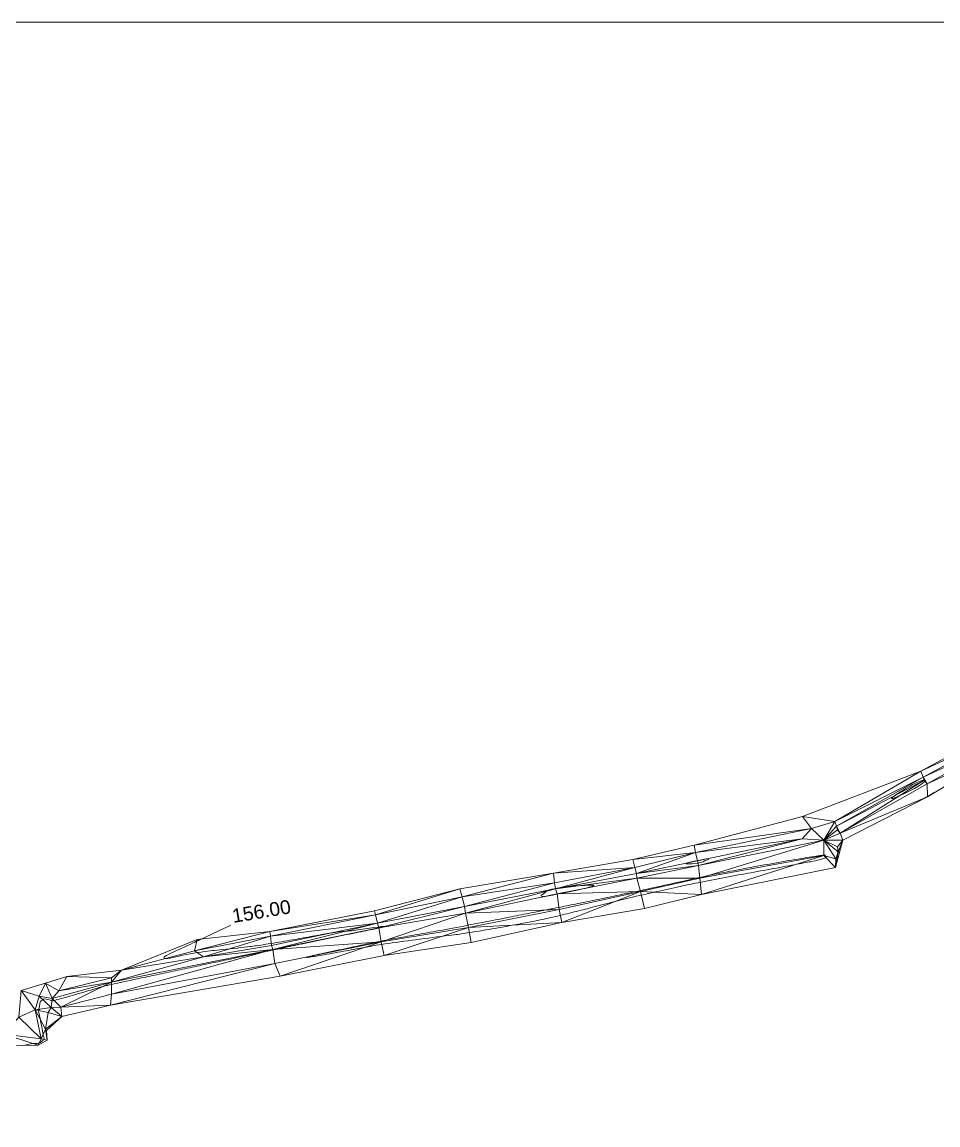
# Model space of a CAD drawing. Header units: metres. Extents: x 33479199 to 33479599, y 5709119 to 5709389.
# Drawn here: x 33479300 to 33479432.2, y 5709230 to 5709389.3 of the extents above; entities that cross this region are included whole.
import ezdxf

# ---------------------------------------------------------------- set-up
doc = ezdxf.new("R2010")
doc.units = ezdxf.units.M
doc.linetypes.add('58', pattern=[4.5, 3, -1.5])
for name, color, linetype, lineweight in [('Ebene 1', 7, 'CONTINUOUS', 18), ('Graben', 255, 'CONTINUOUS', 0), ('HTW_LINIEN_HOEHENLINIEN', 171, 'CONTINUOUS', 18)]:
    doc.layers.add(name, color=color, linetype=linetype, lineweight=lineweight)
doc.styles.add('Textart 58', font='Arial.ttf')

msp = doc.modelspace()

# ---------------------------------------------------------------- linework, layer by layer
at = {"layer": 'Ebene 1', "color": 7, "linetype": 'Continuous', "lineweight": 18}
msp.add_lwpolyline([(33479198.742876, 5709119.257393), (33479599.242876, 5709119.257406), (33479599.242867, 5709389.257406), (33479198.742867, 5709389.257393)], close=True, dxfattribs=at)
at = {"layer": 'Graben'}
for points in [[(33479429.7408, 5709281.1092, 156.5067), (33479442.9476, 5709288.2139, 156.5117), (33479443.2315, 5709287.3625, 156.084)], [(33479429.7408, 5709281.1092, 156.5067), (33479430.0771, 5709280.2198, 156.0509), (33479443.2315, 5709287.3625, 156.084)], [(33479430.0771, 5709280.2198, 156.0509), (33479443.2315, 5709287.3625, 156.084), (33479443.5302, 5709286.4456, 156.1)], [(33479430.0771, 5709280.2198, 156.0509), (33479430.6384, 5709279.2644, 156.0659), (33479443.5302, 5709286.4456, 156.1)], [(33479430.6384, 5709279.2644, 156.0659), (33479443.5302, 5709286.4456, 156.1), (33479444.0872, 5709285.4027, 156.8684)], [(33479430.6384, 5709279.2644, 156.0659), (33479430.6876, 5709277.4166, 157.0103), (33479444.0872, 5709285.4027, 156.8684)], [(33479412.667291, 5709274.55921, 156.353326), (33479417.3476, 5709273.8317, 156.438), (33479429.7408, 5709281.1092, 156.5067)], [(33479417.3476, 5709273.8317, 156.438), (33479429.7408, 5709281.1092, 156.5067), (33479430.0771, 5709280.2198, 156.0509)], [(33479417.3476, 5709273.8317, 156.438), (33479417.5807, 5709273.1737, 156.2503), (33479430.0771, 5709280.2198, 156.0509)], [(33479417.5807, 5709273.1737, 156.2503), (33479430.0771, 5709280.2198, 156.0509), (33479430.2003, 5709279.8071, 155.8344)], [(33479430.0771, 5709280.2198, 156.0509), (33479430.2003, 5709279.8071, 155.8344), (33479430.6384, 5709279.2644, 156.0659)], [(33479417.5807, 5709273.1737, 156.2503), (33479418.0709, 5709272.155, 156.3144), (33479430.2003, 5709279.8071, 155.8344)], [(33479418.0709, 5709272.155, 156.3144), (33479430.2003, 5709279.8071, 155.8344), (33479430.6384, 5709279.2644, 156.0659)], [(33479418.0709, 5709272.155, 156.3144), (33479430.6384, 5709279.2644, 156.0659), (33479430.6876, 5709277.4166, 157.0103)], [(33479418.0709, 5709272.155, 156.3144), (33479418.4901, 5709271.1393, 156.7921), (33479430.6876, 5709277.4166, 157.0103)], [(33479397.009488, 5709270.415916, 156.411416), (33479412.667291, 5709274.55921, 156.353326), (33479413.956165, 5709272.843164, 156.359596)], [(33479412.667291, 5709274.55921, 156.353326), (33479413.956165, 5709272.843164, 156.359596), (33479417.3476, 5709273.8317, 156.438)], [(33479413.956165, 5709272.843164, 156.359596), (33479415.737672, 5709271.149954, 156.369222), (33479417.3476, 5709273.8317, 156.438)], [(33479415.737672, 5709271.149954, 156.369222), (33479417.3476, 5709273.8317, 156.438), (33479417.5807, 5709273.1737, 156.2503)], [(33479397.009488, 5709270.415916, 156.411416), (33479397.200253, 5709269.341135, 156.414878), (33479413.956165, 5709272.843164, 156.359596)], [(33479397.200253, 5709269.341135, 156.414878), (33479412.601772, 5709271.33982, 156.153129), (33479413.956165, 5709272.843164, 156.359596)], [(33479412.601772, 5709271.33982, 156.153129), (33479413.956165, 5709272.843164, 156.359596), (33479415.737672, 5709271.149954, 156.369222)], [(33479415.737672, 5709271.149954, 156.369222), (33479417.5807, 5709273.1737, 156.2503), (33479417.6908, 5709272.6377, 156.0999)], [(33479415.737672, 5709271.149954, 156.369222), (33479417.6908, 5709272.6377, 156.0999), (33479418.0709, 5709272.155, 156.3144)], [(33479415.737672, 5709271.149954, 156.369222), (33479418.0709, 5709272.155, 156.3144), (33479418.4901, 5709271.1393, 156.7921)], [(33479417.5807, 5709273.1737, 156.2503), (33479417.6908, 5709272.6377, 156.0999), (33479418.0709, 5709272.155, 156.3144)], [(33479397.200253, 5709269.341135, 156.414878), (33479397.479769, 5709268.144099, 155.975642), (33479412.601772, 5709271.33982, 156.153129)], [(33479397.479769, 5709268.144099, 155.975642), (33479397.621819, 5709267.477883, 156.01186), (33479412.601772, 5709271.33982, 156.153129)], [(33479397.621819, 5709267.477883, 156.01186), (33479412.601772, 5709271.33982, 156.153129), (33479415.737672, 5709271.149954, 156.369222)], [(33479397.621819, 5709267.477883, 156.01186), (33479397.828355, 5709265.632074, 157.066612), (33479415.737672, 5709271.149954, 156.369222)], [(33479397.828355, 5709265.632074, 157.066612), (33479415.737672, 5709271.149954, 156.369222), (33479415.746129, 5709268.916404, 157.067928)], [(33479415.737672, 5709271.149954, 156.369222), (33479415.746129, 5709268.916404, 157.067928), (33479417.469599, 5709268.452954, 156.618622)], [(33479415.737672, 5709271.149954, 156.369222), (33479417.469599, 5709268.452954, 156.618622), (33479417.808126, 5709269.430857, 157.051019)], [(33479415.737672, 5709271.149954, 156.369222), (33479417.686839, 5709270.15734, 156.533034), (33479417.808126, 5709269.430857, 157.051019)], [(33479415.737672, 5709271.149954, 156.369222), (33479417.686839, 5709270.15734, 156.533034), (33479418.4901, 5709271.1393, 156.7921)], [(33479417.425633, 5709267.179718, 156.799606), (33479417.808126, 5709269.430857, 157.051019), (33479418.4901, 5709271.1393, 156.7921)], [(33479417.686839, 5709270.15734, 156.533034), (33479417.808126, 5709269.430857, 157.051019), (33479418.4901, 5709271.1393, 156.7921)], [(33479388.173987, 5709268.32764, 156.45958), (33479397.009488, 5709270.415916, 156.411416), (33479397.200253, 5709269.341135, 156.414878)], [(33479388.173987, 5709268.32764, 156.45958), (33479388.438331, 5709267.20744, 156.380358), (33479397.200253, 5709269.341135, 156.414878)], [(33479388.438331, 5709267.20744, 156.380358), (33479388.689109, 5709266.342799, 156.073545), (33479397.200253, 5709269.341135, 156.414878)], [(33479388.689109, 5709266.342799, 156.073545), (33479397.200253, 5709269.341135, 156.414878), (33479397.479769, 5709268.144099, 155.975642)], [(33479397.828355, 5709265.632074, 157.066612), (33479398.086675, 5709263.28252, 156.771956), (33479415.746129, 5709268.916404, 157.067928)], [(33479398.086675, 5709263.28252, 156.771956), (33479415.746129, 5709268.916404, 157.067928), (33479417.425633, 5709267.179718, 156.799606)], [(33479415.746129, 5709268.916404, 157.067928), (33479417.425633, 5709267.179718, 156.799606), (33479417.469599, 5709268.452954, 156.618622)], [(33479417.425633, 5709267.179718, 156.799606), (33479417.469599, 5709268.452954, 156.618622), (33479417.808126, 5709269.430857, 157.051019)], [(33479376.683633, 5709266.357042, 156.480072), (33479388.173987, 5709268.32764, 156.45958), (33479388.438331, 5709267.20744, 156.380358)], [(33479388.689109, 5709266.342799, 156.073545), (33479397.479769, 5709268.144099, 155.975642), (33479397.621819, 5709267.477883, 156.01186)], [(33479388.689109, 5709266.342799, 156.073545), (33479388.740591, 5709265.666626, 156.031289), (33479397.621819, 5709267.477883, 156.01186)], [(33479388.740591, 5709265.666626, 156.031289), (33479397.621819, 5709267.477883, 156.01186), (33479397.828355, 5709265.632074, 157.066612)], [(33479363.188887, 5709264.103843, 156.52635), (33479363.501543, 5709262.969632, 156.556441), (33479376.683633, 5709266.357042, 156.480072)], [(33479363.501543, 5709262.969632, 156.556441), (33479376.683633, 5709266.357042, 156.480072), (33479376.830031, 5709264.995302, 156.337316)], [(33479376.683633, 5709266.357042, 156.480072), (33479376.830031, 5709264.995302, 156.337316), (33479388.438331, 5709267.20744, 156.380358)], [(33479376.830031, 5709264.995302, 156.337316), (33479377.000632, 5709264.122957, 155.986716), (33479388.438331, 5709267.20744, 156.380358)], [(33479377.000632, 5709264.122957, 155.986716), (33479388.438331, 5709267.20744, 156.380358), (33479388.689109, 5709266.342799, 156.073545)], [(33479377.000632, 5709264.122957, 155.986716), (33479388.689109, 5709266.342799, 156.073545), (33479388.740591, 5709265.666626, 156.031289)], [(33479350.855656, 5709260.916763, 156.313931), (33479350.990315, 5709260.333298, 156.430855), (33479363.188887, 5709264.103843, 156.52635)], [(33479350.990315, 5709260.333298, 156.430855), (33479363.188887, 5709264.103843, 156.52635), (33479363.501543, 5709262.969632, 156.556441)], [(33479363.501543, 5709262.969632, 156.556441), (33479363.834243, 5709261.583361, 156.070418), (33479376.830031, 5709264.995302, 156.337316)], [(33479363.834243, 5709261.583361, 156.070418), (33479376.830031, 5709264.995302, 156.337316), (33479377.000632, 5709264.122957, 155.986716)], [(33479363.834243, 5709261.583361, 156.070418), (33479364.011368, 5709260.580348, 156.144036), (33479377.000632, 5709264.122957, 155.986716)], [(33479364.011368, 5709260.580348, 156.144036), (33479377.000632, 5709264.122957, 155.986716), (33479377.250189, 5709263.409355, 155.959175)], [(33479377.000632, 5709264.122957, 155.986716), (33479377.250189, 5709263.409355, 155.959175), (33479388.740591, 5709265.666626, 156.031289)], [(33479377.250189, 5709263.409355, 155.959175), (33479388.740591, 5709265.666626, 156.031289), (33479389.283263, 5709263.734429, 157.063874)], [(33479388.740591, 5709265.666626, 156.031289), (33479389.283263, 5709263.734429, 157.063874), (33479397.828355, 5709265.632074, 157.066612)], [(33479389.283263, 5709263.734429, 157.063874), (33479397.828355, 5709265.632074, 157.066612), (33479398.086675, 5709263.28252, 156.771956)], [(33479350.990315, 5709260.333298, 156.430855), (33479351.30204, 5709259.134123, 156.022214), (33479363.501543, 5709262.969632, 156.556441)], [(33479351.30204, 5709259.134123, 156.022214), (33479363.501543, 5709262.969632, 156.556441), (33479363.834243, 5709261.583361, 156.070418)], [(33479364.011368, 5709260.580348, 156.144036), (33479377.250189, 5709263.409355, 155.959175), (33479377.519703, 5709261.129713, 157.150933)], [(33479377.250189, 5709263.409355, 155.959175), (33479377.519703, 5709261.129713, 157.150933), (33479389.283263, 5709263.734429, 157.063874)], [(33479377.519703, 5709261.129713, 157.150933), (33479377.911959, 5709259.272565, 156.846407), (33479389.283263, 5709263.734429, 157.063874)], [(33479377.911959, 5709259.272565, 156.846407), (33479389.283263, 5709263.734429, 157.063874), (33479389.853122, 5709261.276936, 156.769312)], [(33479389.283263, 5709263.734429, 157.063874), (33479389.853122, 5709261.276936, 156.769312), (33479398.086675, 5709263.28252, 156.771956)], [(33479335.752619, 5709257.939331, 156.206435), (33479350.855656, 5709260.916763, 156.313931), (33479350.990315, 5709260.333298, 156.430855)], [(33479351.30204, 5709259.134123, 156.022214), (33479351.48245, 5709258.467425, 155.993907), (33479363.834243, 5709261.583361, 156.070418)], [(33479351.48245, 5709258.467425, 155.993907), (33479363.834243, 5709261.583361, 156.070418), (33479364.011368, 5709260.580348, 156.144036)], [(33479364.011368, 5709260.580348, 156.144036), (33479364.435289, 5709258.513618, 157.147958), (33479377.519703, 5709261.129713, 157.150933)], [(33479364.435289, 5709258.513618, 157.147958), (33479377.519703, 5709261.129713, 157.150933), (33479377.911959, 5709259.272565, 156.846407)], [(33479335.752619, 5709257.939331, 156.206435), (33479335.844953, 5709257.287379, 156.262425), (33479350.990315, 5709260.333298, 156.430855)], [(33479335.844953, 5709257.287379, 156.262425), (33479350.990315, 5709260.333298, 156.430855), (33479351.30204, 5709259.134123, 156.022214)], [(33479351.48245, 5709258.467425, 155.993907), (33479351.80866, 5709256.449754, 157.063315), (33479364.011368, 5709260.580348, 156.144036)], [(33479351.80866, 5709256.449754, 157.063315), (33479364.011368, 5709260.580348, 156.144036), (33479364.435289, 5709258.513618, 157.147958)], [(33479324.839391, 5709255.155617, 156.039011), (33479325.25454, 5709256.797646, 155.990382), (33479335.752619, 5709257.939331, 156.206435)], [(33479324.839391, 5709255.155617, 156.039011), (33479335.752619, 5709257.939331, 156.206435), (33479335.844953, 5709257.287379, 156.262425)], [(33479335.844953, 5709257.287379, 156.262425), (33479335.997388, 5709255.933922, 155.950764), (33479351.30204, 5709259.134123, 156.022214)], [(33479335.997388, 5709255.933922, 155.950764), (33479336.149778, 5709255.361611, 155.957556), (33479351.30204, 5709259.134123, 156.022214)], [(33479336.149778, 5709255.361611, 155.957556), (33479351.30204, 5709259.134123, 156.022214), (33479351.48245, 5709258.467425, 155.993907)], [(33479336.149778, 5709255.361611, 155.957556), (33479351.48245, 5709258.467425, 155.993907), (33479351.80866, 5709256.449754, 157.063315)], [(33479351.80866, 5709256.449754, 157.063315), (33479352.246557, 5709254.502711, 156.678039), (33479364.435289, 5709258.513618, 157.147958)], [(33479352.246557, 5709254.502711, 156.678039), (33479364.435289, 5709258.513618, 157.147958), (33479364.798348, 5709256.361379, 156.722502)], [(33479364.435289, 5709258.513618, 157.147958), (33479364.798348, 5709256.361379, 156.722502), (33479377.911959, 5709259.272565, 156.846407)], [(33479314.328258, 5709252.376067, 155.97586), (33479324.839391, 5709255.155617, 156.039011), (33479325.25454, 5709256.797646, 155.990382)], [(33479324.839391, 5709255.155617, 156.039011), (33479326.163914, 5709254.284781, 155.845332), (33479335.844953, 5709257.287379, 156.262425)], [(33479326.163914, 5709254.284781, 155.845332), (33479335.844953, 5709257.287379, 156.262425), (33479335.997388, 5709255.933922, 155.950764)], [(33479336.149778, 5709255.361611, 155.957556), (33479336.462503, 5709253.331171, 156.997585), (33479351.80866, 5709256.449754, 157.063315)], [(33479336.462503, 5709253.331171, 156.997585), (33479337.243334, 5709251.481892, 156.683639), (33479351.80866, 5709256.449754, 157.063315)], [(33479337.243334, 5709251.481892, 156.683639), (33479351.80866, 5709256.449754, 157.063315), (33479352.246557, 5709254.502711, 156.678039)], [(33479312.865589, 5709250.616075, 155.861649), (33479312.873404, 5709248.897624, 156.678307), (33479336.149778, 5709255.361611, 155.957556)], [(33479312.865589, 5709250.616075, 155.861649), (33479326.163914, 5709254.284781, 155.845332), (33479336.149778, 5709255.361611, 155.957556)], [(33479312.873404, 5709248.897624, 156.678307), (33479336.149778, 5709255.361611, 155.957556), (33479336.462503, 5709253.331171, 156.997585)], [(33479314.328258, 5709252.376067, 155.97586), (33479324.839391, 5709255.155617, 156.039011), (33479326.163914, 5709254.284781, 155.845332)], [(33479326.163914, 5709254.284781, 155.845332), (33479335.997388, 5709255.933922, 155.950764), (33479336.149778, 5709255.361611, 155.957556)], [(33479312.71555, 5709247.301211, 156.463132), (33479312.873404, 5709248.897624, 156.678307), (33479336.462503, 5709253.331171, 156.997585)], [(33479312.71555, 5709247.301211, 156.463132), (33479336.462503, 5709253.331171, 156.997585), (33479337.243334, 5709251.481892, 156.683639)], [(33479312.865589, 5709250.616075, 155.861649), (33479314.328258, 5709252.376067, 155.97586), (33479326.163914, 5709254.284781, 155.845332)], [(33479303.352019, 5709250.508896, 155.992154), (33479305.282346, 5709249.400859, 155.725616), (33479306.439957, 5709251.464413, 155.951929)], [(33479305.282346, 5709249.400859, 155.725616), (33479306.439957, 5709251.464413, 155.951929), (33479312.868529, 5709251.267171, 155.817956)], [(33479306.439957, 5709251.464413, 155.951929), (33479312.868529, 5709251.267171, 155.817956), (33479314.328258, 5709252.376067, 155.97586)], [(33479312.865589, 5709250.616075, 155.861649), (33479312.868529, 5709251.267171, 155.817956), (33479314.328258, 5709252.376067, 155.97586)], [(33479299.834651, 5709249.436868, 155.838707), (33479302.409272, 5709248.633669, 155.875782), (33479303.352019, 5709250.508896, 155.992154)], [(33479302.409272, 5709248.633669, 155.875782), (33479303.352019, 5709250.508896, 155.992154), (33479304.287661, 5709248.271386, 155.780634)], [(33479303.352019, 5709250.508896, 155.992154), (33479304.287661, 5709248.271386, 155.780634), (33479305.282346, 5709249.400859, 155.725616)], [(33479304.287661, 5709248.271386, 155.780634), (33479305.282346, 5709249.400859, 155.725616), (33479312.865589, 5709250.616075, 155.861649)], [(33479304.287661, 5709248.271386, 155.780634), (33479305.544895, 5709247.036605, 156.672325), (33479312.865589, 5709250.616075, 155.861649)], [(33479305.282346, 5709249.400859, 155.725616), (33479312.865589, 5709250.616075, 155.861649), (33479312.868529, 5709251.267171, 155.817956)], [(33479305.544895, 5709247.036605, 156.672325), (33479312.865589, 5709250.616075, 155.861649), (33479312.873404, 5709248.897624, 156.678307)], [(33479299.471134, 5709245.58656, 155.790961), (33479299.834651, 5709249.436868, 155.838707), (33479301.852109, 5709246.626504, 155.783642)], [(33479299.834651, 5709249.436868, 155.838707), (33479301.852109, 5709246.626504, 155.783642), (33479302.409272, 5709248.633669, 155.875782)], [(33479301.852109, 5709246.626504, 155.783642), (33479302.409272, 5709248.633669, 155.875782), (33479304.157108, 5709246.980228, 156.686512)], [(33479302.409272, 5709248.633669, 155.875782), (33479304.157108, 5709246.980228, 156.686512), (33479304.287661, 5709248.271386, 155.780634)], [(33479304.157108, 5709246.980228, 156.686512), (33479304.287661, 5709248.271386, 155.780634), (33479305.544895, 5709247.036605, 156.672325)], [(33479305.544895, 5709247.036605, 156.672325), (33479312.71555, 5709247.301211, 156.463132), (33479312.873404, 5709248.897624, 156.678307)], [(33479299.471134, 5709245.58656, 155.790961), (33479301.852109, 5709246.626504, 155.783642), (33479302.702204, 5709242.441413, 155.811916)], [(33479301.852109, 5709246.626504, 155.783642), (33479303.706332, 5709246.265738, 156.647756), (33479304.157108, 5709246.980228, 156.686512)], [(33479301.852109, 5709246.626504, 155.783642), (33479302.702204, 5709242.441413, 155.811916), (33479303.342547, 5709243.847146, 156.217836)], [(33479301.852109, 5709246.626504, 155.783642), (33479303.342547, 5709243.847146, 156.217836), (33479303.706332, 5709246.265738, 156.647756)], [(33479303.706332, 5709246.265738, 156.647756), (33479304.157108, 5709246.980228, 156.686512), (33479305.719232, 5709245.696174, 156.362156)], [(33479304.157108, 5709246.980228, 156.686512), (33479305.544895, 5709247.036605, 156.672325), (33479305.719232, 5709245.696174, 156.362156)], [(33479305.544895, 5709247.036605, 156.672325), (33479305.719232, 5709245.696174, 156.362156), (33479312.71555, 5709247.301211, 156.463132)], [(33479297.369605, 5709243.139131, 155.652523), (33479299.471134, 5709245.58656, 155.790961), (33479302.702204, 5709242.441413, 155.811916)], [(33479303.342547, 5709243.847146, 156.217836), (33479303.706332, 5709246.265738, 156.647756), (33479305.719232, 5709245.696174, 156.362156)], [(33479303.342547, 5709243.847146, 156.217836), (33479303.475299, 5709243.637182, 156.169345), (33479305.719232, 5709245.696174, 156.362156)], [(33479302.702204, 5709242.441413, 155.811916), (33479303.342547, 5709243.847146, 156.217836), (33479303.575646, 5709242.283905, 156.163374)], [(33479303.342547, 5709243.847146, 156.217836), (33479303.475299, 5709243.637182, 156.169345), (33479303.575646, 5709242.283905, 156.163374)], [(33479297.241697, 5709241.451632, 155.908189), (33479297.369605, 5709243.139131, 155.652523), (33479302.276683, 5709241.522452, 156.071076)], [(33479297.369605, 5709243.139131, 155.652523), (33479302.276683, 5709241.522452, 156.071076), (33479302.702204, 5709242.441413, 155.811916)], [(33479302.276683, 5709241.522452, 156.071076), (33479302.702204, 5709242.441413, 155.811916), (33479303.575646, 5709242.283905, 156.163374)]]:
    msp.add_3dface(points, dxfattribs=at)
at = {"layer": 'HTW_LINIEN_HOEHENLINIEN', "color": 1, "linetype": '58', "lineweight": 18}
for points in [[(33479430.309876, 5709279.77083, 156), (33479430.360555, 5709279.682178, 156), (33479430.130555, 5709279.454178, 156), (33479429.747555, 5709279.177178, 156), (33479429.555555, 5709279.038178, 156), (33479429.324555, 5709278.887178, 156), (33479429.071555, 5709278.736178, 156), (33479428.819555, 5709278.585178, 156), (33479428.545555, 5709278.433178, 156), (33479428.264673, 5709278.293007, 156), (33479427.983555, 5709278.151178, 156), (33479427.688555, 5709278.010178, 156), (33479427.401555, 5709277.878178, 156), (33479427.115555, 5709277.747178, 156), (33479426.837555, 5709277.624178, 156), (33479426.587555, 5709277.519178, 156), (33479426.086555, 5709277.307178, 156), (33479425.700555, 5709277.166178, 156), (33479425.595589, 5709277.166494, 156), (33479425.490555, 5709277.166178, 156), (33479425.693555, 5709277.351178, 156), (33479426.077555, 5709277.628178, 156), (33479426.268555, 5709277.766178, 156), (33479426.505555, 5709277.927178, 156), (33479426.771555, 5709278.100178, 156), (33479427.037555, 5709278.274178, 156), (33479427.332555, 5709278.459178, 156), (33479427.640793, 5709278.644317, 156), (33479427.948555, 5709278.829178, 156), (33479428.262555, 5709279.003178, 156), (33479428.562555, 5709279.157178, 156), (33479428.862555, 5709279.311178, 156), (33479429.148555, 5709279.445178, 156), (33479429.399555, 5709279.551178, 156), (33479429.899555, 5709279.762178, 156), (33479430.258555, 5709279.858178, 156), (33479430.309876, 5709279.77083, 156)], [(33479343.969181, 5709254.916598, 157), (33479343.534674, 5709254.823638, 157), (33479343.149674, 5709254.740638, 157), (33479342.812674, 5709254.666638, 157), (33479342.475674, 5709254.591638, 157), (33479342.187674, 5709254.525638, 157), (33479341.949674, 5709254.468638, 157), (33479341.474674, 5709254.356638, 157), (33479341.198674, 5709254.281638, 157), (33479341.126674, 5709254.245638, 157), (33479341.054674, 5709254.209638, 157), (33479341.187674, 5709254.213638, 157), (33479341.531674, 5709254.259638, 157), (33479341.703674, 5709254.283638, 157), (33479341.928674, 5709254.317638, 157), (33479342.207674, 5709254.363638, 157), (33479342.485674, 5709254.408638, 157), (33479342.816674, 5709254.464638, 157), (33479343.203026, 5709254.533528, 157), (33479343.588674, 5709254.600638, 157), (33479343.984674, 5709254.670638, 157), (33479344.383674, 5709254.741638, 157), (33479344.781674, 5709254.812638, 157), (33479345.181674, 5709254.883638, 157), (33479345.577674, 5709254.953638, 157), (33479345.973674, 5709255.024638, 157), (33479346.364674, 5709255.094638, 157), (33479346.743674, 5709255.162638, 157), (33479347.123674, 5709255.230638, 157), (33479347.491674, 5709255.297638, 157), (33479347.840674, 5709255.360638, 157), (33479348.188674, 5709255.423638, 157), (33479348.517674, 5709255.482638, 157), (33479348.819674, 5709255.537638, 157), (33479349.122674, 5709255.593638, 157), (33479349.398674, 5709255.644638, 157), (33479349.640674, 5709255.689638, 157), (33479350.124674, 5709255.778638, 157), (33479350.473674, 5709255.843638, 157), (33479350.630177, 5709255.875546, 157), (33479350.785674, 5709255.906638, 157), (33479351.078674, 5709255.955638, 157), (33479351.463674, 5709256.015638, 157), (33479351.848674, 5709256.076638, 157), (33479352.326674, 5709256.148638, 157), (33479352.852674, 5709256.225638, 157), (33479353.378674, 5709256.302638, 157), (33479353.952674, 5709256.383638, 157), (33479354.531674, 5709256.463638, 157), (33479355.110674, 5709256.542638, 157), (33479355.694674, 5709256.619638, 157), (33479356.239093, 5709256.690266, 157), (33479356.783674, 5709256.759638, 157), (33479357.389674, 5709256.837638, 157), (33479358.008674, 5709256.917638, 157), (33479358.627674, 5709256.997638, 157), (33479359.259674, 5709257.079638, 157), (33479359.854674, 5709257.156638, 157), (33479360.449674, 5709257.233638, 157), (33479361.006674, 5709257.305638, 157), (33479361.477674, 5709257.366638, 157), (33479361.947674, 5709257.426638, 157), (33479362.331674, 5709257.475638, 157), (33479362.579556, 5709257.507948, 157), (33479362.826674, 5709257.539638, 157), (33479363.175674, 5709257.588638, 157), (33479363.584674, 5709257.649638, 157), (33479363.994674, 5709257.710638, 157), (33479364.465674, 5709257.782638, 157), (33479364.955674, 5709257.859638, 157), (33479365.445674, 5709257.936638, 157), (33479365.955674, 5709258.017638, 157), (33479366.443674, 5709258.097638, 157), (33479366.931674, 5709258.176638, 157), (33479367.398674, 5709258.254638, 157), (33479367.804624, 5709258.325574, 157), (33479368.208674, 5709258.394638, 157), (33479368.718674, 5709258.485638, 157), (33479369.280674, 5709258.587638, 157), (33479369.843674, 5709258.689638, 157), (33479370.458674, 5709258.802638, 157), (33479371.075674, 5709258.917638, 157), (33479371.692674, 5709259.032638, 157), (33479372.310674, 5709259.148638, 157), (33479372.878674, 5709259.256638, 157), (33479373.446674, 5709259.364638, 157), (33479373.964674, 5709259.464638, 157), (33479374.380909, 5709259.547626, 157), (33479374.588674, 5709259.588638, 157), (33479374.829674, 5709259.638638, 157), (33479375.094674, 5709259.695638, 157), (33479375.359674, 5709259.752638, 157), (33479375.649674, 5709259.815638, 157), (33479375.957674, 5709259.884638, 157), (33479376.265674, 5709259.953638, 157), (33479376.590674, 5709260.027638, 157), (33479376.926674, 5709260.105638, 157), (33479377.262674, 5709260.183638, 157), (33479377.608674, 5709260.265638, 157), (33479377.958674, 5709260.348638, 157), (33479378.307674, 5709260.431638, 157), (33479378.659674, 5709260.515638, 157), (33479379.007674, 5709260.600638, 157), (33479379.355674, 5709260.685638, 157), (33479379.699674, 5709260.770638, 157), (33479380.032674, 5709260.853638, 157), (33479380.364674, 5709260.936638, 157), (33479380.685674, 5709261.017638, 157), (33479380.987674, 5709261.095638, 157), (33479381.288674, 5709261.172638, 157), (33479381.571674, 5709261.246638, 157), (33479381.828715, 5709261.316577, 157), (33479382.342674, 5709261.453638, 157), (33479382.910674, 5709261.604638, 157), (33479383.487674, 5709261.755638, 157), (33479384.064674, 5709261.906638, 157), (33479384.650674, 5709262.058638, 157), (33479385.198674, 5709262.199638, 157), (33479385.746674, 5709262.339638, 157), (33479386.257674, 5709262.468638, 157), (33479386.685674, 5709262.575638, 157), (33479387.113674, 5709262.681638, 157), (33479387.458674, 5709262.764638, 157), (33479387.675073, 5709262.81272, 157), (33479388.107674, 5709262.909638, 157), (33479388.653674, 5709263.034638, 157), (33479389.147674, 5709263.148638, 157), (33479389.640674, 5709263.261638, 157), (33479390.082674, 5709263.363638, 157), (33479390.308176, 5709263.418543, 157), (33479390.420674, 5709263.444638, 157), (33479390.637674, 5709263.494638, 157), (33479390.925674, 5709263.560638, 157), (33479391.213674, 5709263.626638, 157), (33479391.573674, 5709263.707638, 157), (33479391.971674, 5709263.796638, 157), (33479392.369674, 5709263.885638, 157), (33479392.805674, 5709263.982638, 157), (33479393.245674, 5709264.080638, 157), (33479393.685674, 5709264.178638, 157), (33479394.130674, 5709264.276638, 157), (33479394.548136, 5709264.368231, 157), (33479394.756674, 5709264.413638, 157), (33479395.019674, 5709264.469638, 157), (33479395.326674, 5709264.533638, 157), (33479395.632674, 5709264.596638, 157), (33479395.982674, 5709264.667638, 157), (33479396.366674, 5709264.744638, 157), (33479396.750674, 5709264.821638, 157), (33479397.168674, 5709264.904638, 157), (33479397.610674, 5709264.991638, 157), (33479398.053674, 5709265.079638, 157), (33479398.520674, 5709265.171638, 157), (33479399.000674, 5709265.265638, 157), (33479399.480674, 5709265.358638, 157), (33479399.974674, 5709265.454638, 157), (33479400.472674, 5709265.550638, 157), (33479400.970674, 5709265.646638, 157), (33479401.472674, 5709265.742638, 157), (33479401.968674, 5709265.836638, 157), (33479402.464674, 5709265.930638, 157), (33479402.954674, 5709266.022638, 157), (33479403.428674, 5709266.111638, 157), (33479403.901674, 5709266.199638, 157), (33479404.358674, 5709266.283638, 157), (33479404.789947, 5709266.362148, 157), (33479405.221674, 5709266.440638, 157), (33479405.670674, 5709266.523638, 157), (33479406.128674, 5709266.607638, 157), (33479406.585674, 5709266.691638, 157), (33479407.051674, 5709266.776638, 157), (33479407.516674, 5709266.861638, 157), (33479407.982674, 5709266.946638, 157), (33479408.447674, 5709267.032638, 157), (33479408.903674, 5709267.116638, 157), (33479409.359674, 5709267.200638, 157), (33479409.806674, 5709267.283638, 157), (33479410.235674, 5709267.363638, 157), (33479410.663674, 5709267.442638, 157), (33479411.073674, 5709267.517638, 157), (33479411.456674, 5709267.588638, 157), (33479411.840674, 5709267.659638, 157), (33479412.197674, 5709267.725638, 157), (33479412.517674, 5709267.785638, 157), (33479412.837674, 5709267.845638, 157), (33479413.121674, 5709267.898638, 157), (33479413.360674, 5709267.943638, 157), (33479413.599674, 5709267.987638, 157), (33479413.792674, 5709268.023638, 157), (33479413.932225, 5709268.050064, 157), (33479414.491674, 5709268.156638, 157), (33479415.041674, 5709268.286638, 157), (33479415.446674, 5709268.401638, 157), (33479415.850674, 5709268.515638, 157), (33479416.109674, 5709268.614638, 157), (33479416.089, 5709268.661542, 157), (33479416.047674, 5709268.753638, 157), (33479415.940674, 5709268.917638, 157), (33479415.875998, 5709268.989943, 157), (33479415.858674, 5709269.007638, 157), (33479415.588674, 5709268.978638, 157), (33479415.130674, 5709268.913638, 157), (33479414.901674, 5709268.881638, 157), (33479414.625674, 5709268.840638, 157), (33479414.310674, 5709268.792638, 157), (33479413.994674, 5709268.743638, 157), (33479413.639674, 5709268.686638, 157), (33479413.253674, 5709268.623638, 157), (33479412.867674, 5709268.560638, 157), (33479412.450674, 5709268.491638, 157), (33479412.010674, 5709268.417638, 157), (33479411.570674, 5709268.342638, 157), (33479411.106674, 5709268.262638, 157), (33479410.627674, 5709268.178638, 157), (33479410.149674, 5709268.095638, 157), (33479409.655674, 5709268.008638, 157), (33479409.154674, 5709267.918638, 157), (33479408.654674, 5709267.829638, 157), (33479408.147674, 5709267.738638, 157), (33479407.64215, 5709267.646336, 157), (33479407.135674, 5709267.552638, 157), (33479406.622674, 5709267.458638, 157), (33479406.111674, 5709267.364638, 157), (33479405.599674, 5709267.269638, 157), (33479405.090674, 5709267.174638, 157), (33479404.591674, 5709267.081638, 157), (33479404.092674, 5709266.988638, 157), (33479403.604674, 5709266.897638, 157), (33479403.136674, 5709266.810638, 157), (33479402.669674, 5709266.723638, 157), (33479402.221674, 5709266.639638, 157), (33479401.801674, 5709266.560638, 157), (33479401.381674, 5709266.480638, 157), (33479400.989674, 5709266.405638, 157), (33479400.634674, 5709266.337638, 157), (33479400.279674, 5709266.270638, 157), (33479399.962674, 5709266.209638, 157), (33479399.690674, 5709266.157638, 157), (33479399.145674, 5709266.051638, 157), (33479398.784674, 5709265.979638, 157), (33479398.677152, 5709265.953884, 157), (33479398.245674, 5709265.850638, 157), (33479397.671674, 5709265.719638, 157), (33479397.529482, 5709265.691471, 157), (33479397.492674, 5709265.683638, 157), (33479397.331674, 5709265.648638, 157), (33479397.079674, 5709265.592638, 157), (33479396.827674, 5709265.537638, 157), (33479396.484674, 5709265.462638, 157), (33479396.083674, 5709265.374638, 157), (33479395.682674, 5709265.285638, 157), (33479395.223674, 5709265.183638, 157), (33479394.739674, 5709265.076638, 157), (33479394.254674, 5709264.968638, 157), (33479393.745674, 5709264.855638, 157), (33479393.246673, 5709264.744124, 157), (33479392.745674, 5709264.632638, 157), (33479392.235674, 5709264.518638, 157), (33479391.749674, 5709264.410638, 157), (33479391.263674, 5709264.302638, 157), (33479390.800674, 5709264.200638, 157), (33479390.395674, 5709264.110638, 157), (33479389.989674, 5709264.020638, 157), (33479389.641674, 5709263.943638, 157), (33479389.384674, 5709263.887638, 157), (33479389.126674, 5709263.830638, 157), (33479388.959674, 5709263.793638, 157), (33479388.918601, 5709263.784793, 157), (33479388.876674, 5709263.775638, 157), (33479388.661674, 5709263.730638, 157), (33479388.319674, 5709263.659638, 157), (33479387.977674, 5709263.589638, 157), (33479387.507674, 5709263.492638, 157), (33479386.956674, 5709263.378638, 157), (33479386.680674, 5709263.321638, 157), (33479386.384674, 5709263.259638, 157), (33479386.073674, 5709263.195638, 157), (33479385.762674, 5709263.131638, 157), (33479385.437674, 5709263.064638, 157), (33479385.103674, 5709262.995638, 157), (33479384.769674, 5709262.926638, 157), (33479384.426674, 5709262.855638, 157), (33479384.079674, 5709262.783638, 157), (33479383.732674, 5709262.711638, 157), (33479383.382674, 5709262.638638, 157), (33479383.036539, 5709262.567028, 157), (33479382.688674, 5709262.494638, 157), (33479382.334674, 5709262.421638, 157), (33479381.978674, 5709262.348638, 157), (33479381.622674, 5709262.275638, 157), (33479381.264674, 5709262.201638, 157), (33479380.911674, 5709262.128638, 157), (33479380.559674, 5709262.056638, 157), (33479380.211674, 5709261.985638, 157), (33479379.875674, 5709261.916638, 157), (33479379.539674, 5709261.847638, 157), (33479379.215674, 5709261.781638, 157), (33479378.909674, 5709261.719638, 157), (33479378.295674, 5709261.594638, 157), (33479377.753674, 5709261.484638, 157), (33479377.333674, 5709261.400638, 157), (33479376.912674, 5709261.315638, 157), (33479376.614674, 5709261.256638, 157), (33479376.490194, 5709261.232893, 157), (33479376.364674, 5709261.209638, 157), (33479376.066674, 5709261.151638, 157), (33479375.645674, 5709261.068638, 157), (33479375.224674, 5709260.985638, 157), (33479374.681674, 5709260.878638, 157), (33479374.067674, 5709260.757638, 157), (33479373.760674, 5709260.696638, 157), (33479373.435674, 5709260.631638, 157), (33479373.098674, 5709260.564638, 157), (33479372.762674, 5709260.497638, 157), (33479372.414674, 5709260.428638, 157), (33479372.061674, 5709260.358638, 157), (33479371.708674, 5709260.288638, 157), (33479371.350674, 5709260.217638, 157), (33479370.994674, 5709260.146638, 157), (33479370.637674, 5709260.074638, 157), (33479370.281674, 5709260.002638, 157), (33479369.933815, 5709259.932788, 157), (33479369.586674, 5709259.862638, 157), (33479369.193674, 5709259.784638, 157), (33479368.765674, 5709259.700638, 157), (33479368.336674, 5709259.616638, 157), (33479367.873674, 5709259.526638, 157), (33479367.387674, 5709259.432638, 157), (33479366.901674, 5709259.338638, 157), (33479366.391674, 5709259.240638, 157), (33479365.869674, 5709259.141638, 157), (33479365.348674, 5709259.042638, 157), (33479364.814674, 5709258.941638, 157), (33479364.279674, 5709258.840638, 157), (33479363.743674, 5709258.739638, 157), (33479363.206674, 5709258.638638, 157), (33479362.679674, 5709258.539638, 157), (33479362.153674, 5709258.441638, 157), (33479361.637674, 5709258.345638, 157), (33479361.142674, 5709258.254638, 157), (33479360.646674, 5709258.163638, 157), (33479360.172674, 5709258.076638, 157), (33479359.730674, 5709257.996638, 157), (33479359.287674, 5709257.915638, 157), (33479358.877674, 5709257.841638, 157), (33479358.510965, 5709257.77623, 157), (33479358.144674, 5709257.710638, 157), (33479357.774674, 5709257.645638, 157), (33479357.407674, 5709257.580638, 157), (33479357.040674, 5709257.514638, 157), (33479356.676674, 5709257.449638, 157), (33479356.320674, 5709257.385638, 157), (33479355.965674, 5709257.322638, 157), (33479355.619674, 5709257.260638, 157), (33479355.288674, 5709257.201638, 157), (33479354.957674, 5709257.142638, 157), (33479354.641674, 5709257.086638, 157), (33479354.346674, 5709257.034638, 157), (33479353.756674, 5709256.929638, 157), (33479353.251674, 5709256.839638, 157), (33479352.880674, 5709256.772638, 157), (33479352.509674, 5709256.705638, 157), (33479352.272674, 5709256.662638, 157), (33479352.219233, 5709256.65173, 157), (33479352.003674, 5709256.609638, 157), (33479351.569674, 5709256.523638, 157), (33479351.350693, 5709256.47833, 157), (33479351.295674, 5709256.466638, 157), (33479351.023674, 5709256.409638, 157), (33479350.592674, 5709256.318638, 157), (33479350.377674, 5709256.273638, 157), (33479350.122674, 5709256.219638, 157), (33479349.834674, 5709256.158638, 157), (33479349.546674, 5709256.097638, 157), (33479349.225674, 5709256.029638, 157), (33479348.879674, 5709255.956638, 157), (33479348.533674, 5709255.883638, 157), (33479348.162674, 5709255.804638, 157), (33479347.772674, 5709255.722638, 157), (33479347.382674, 5709255.639638, 157), (33479346.974674, 5709255.552638, 157), (33479346.555674, 5709255.463638, 157), (33479346.136674, 5709255.374638, 157), (33479345.706674, 5709255.283638, 157), (33479345.272674, 5709255.191638, 157), (33479344.839674, 5709255.099638, 157), (33479344.402674, 5709255.007638, 157), (33479343.969181, 5709254.916598, 157)], [(33479417.730507, 5709268.974035, 157), (33479417.942506, 5709269.767499, 157), (33479417.79618, 5709269.502412, 157), (33479417.653193, 5709269.559497, 157), (33479417.768183, 5709269.315473, 157), (33479417.730507, 5709268.974035, 157)], [(33479396.378488, 5709267.953213, 156), (33479396.649597, 5709268.016972, 156), (33479397.051597, 5709268.104972, 156), (33479397.451597, 5709268.187972, 156), (33479397.851597, 5709268.270972, 156), (33479398.248597, 5709268.349972, 156), (33479398.509668, 5709268.396575, 156), (33479399.031597, 5709268.488972, 156), (33479399.059597, 5709268.360972, 156), (33479398.565184, 5709268.139359, 156), (33479398.317597, 5709268.027972, 156), (33479397.927597, 5709267.917972, 156), (33479397.528597, 5709267.834972, 156), (33479397.128597, 5709267.751972, 156), (33479396.719597, 5709267.695972, 156), (33479396.434004, 5709267.695997, 156), (33479395.862597, 5709267.695972, 156), (33479395.835597, 5709267.823972, 156), (33479396.378488, 5709267.953213, 156)], [(33479375.407467, 5709263.771871, 156), (33479375.158828, 5709263.745257, 156), (33479375.431828, 5709263.828257, 156), (33479375.952627, 5709263.937962, 156), (33479376.472828, 5709264.046257, 156), (33479377.091828, 5709264.173257, 156), (33479377.190386, 5709264.191527, 156), (33479377.287828, 5709264.209257, 156), (33479377.736828, 5709264.285257, 156), (33479378.08771, 5709264.344804, 156), (33479378.262828, 5709264.374257, 156), (33479378.544828, 5709264.411257, 156), (33479378.836828, 5709264.445257, 156), (33479379.128828, 5709264.478257, 156), (33479379.429828, 5709264.507257, 156), (33479379.644127, 5709264.522786, 156), (33479379.857828, 5709264.537257, 156), (33479380.274828, 5709264.559257, 156), (33479380.740828, 5709264.580257, 156), (33479381.205828, 5709264.601257, 156), (33479381.719828, 5709264.621257, 156), (33479382.127298, 5709264.635128, 156), (33479382.533828, 5709264.647257, 156), (33479382.534828, 5709264.576257, 156), (33479382.231828, 5709264.459257, 156), (33479382.079828, 5709264.400257, 156), (33479381.850828, 5709264.329257, 156), (33479381.558828, 5709264.252257, 156), (33479381.267828, 5709264.176257, 156), (33479380.912828, 5709264.093257, 156), (33479380.507289, 5709264.009254, 156), (33479380.100828, 5709263.923257, 156), (33479379.648828, 5709263.830257, 156), (33479379.187828, 5709263.736257, 156), (33479378.726828, 5709263.642257, 156), (33479378.257828, 5709263.547257, 156), (33479377.816828, 5709263.458257, 156), (33479377.374828, 5709263.369257, 156), (33479376.960828, 5709263.286257, 156), (33479376.611828, 5709263.217257, 156), (33479376.261828, 5709263.148257, 156), (33479375.976828, 5709263.092257, 156), (33479375.792955, 5709263.057926, 156), (33479375.425828, 5709262.989257, 156), (33479375.157828, 5709262.986257, 156), (33479375.030828, 5709263.033257, 156), (33479374.903828, 5709263.079257, 156), (33479374.917828, 5709263.174257, 156), (33479375.115167, 5709263.304208, 156), (33479375.508828, 5709263.563257, 156), (33479375.654828, 5709263.797257, 156), (33479375.407467, 5709263.771871, 156)]]:
    msp.add_polyline3d(points, close=True, dxfattribs=at)
msp.add_polyline3d([(33479431.660228, 5709277.996282, 157), (33479431.294824, 5709277.786284, 157), (33479431.039824, 5709277.640284, 157), (33479430.870824, 5709277.544284, 157), (33479430.700824, 5709277.447284, 157), (33479430.616824, 5709277.399284, 157), (33479430.593962, 5709277.387738, 157), (33479430.546824, 5709277.362284, 157), (33479430.402824, 5709277.283284, 157), (33479430.111824, 5709277.120284, 157)], dxfattribs=at)

# ---------------------------------------------------------------- next in the draw order: texts
at = {"layer": 'HTW_LINIEN_HOEHENLINIEN', "color": 7, "lineweight": 18, "insert": (33479334.353678, 5709261.867091, 156), "char_height": 2, "attachment_point": 2, "rotation": 9.52088245, "line_spacing_factor": 0.69, "style": 'Textart 58', "bg_fill": 2}
msp.add_mtext('156.00', dxfattribs=at)

# ---------------------------------------------------------------- next in the draw order: linework, layer by layer
at = {"layer": 'HTW_LINIEN_HOEHENLINIEN', "color": 7, "linetype": 'Continuous', "lineweight": 18}
msp.add_line((33479330.126369, 5709258.844729, 156), (33479325.515898, 5709256.707658, 156), dxfattribs=at)
at = {"layer": 'HTW_LINIEN_HOEHENLINIEN', "color": 1, "linetype": '58', "lineweight": 18}
msp.add_polyline3d([(33479325.721873, 5709256.84847, 156), (33479325.618667, 5709256.77755, 156), (33479325.425667, 5709256.67155, 156), (33479325.167667, 5709256.53955, 156), (33479324.910667, 5709256.40855, 156), (33479324.588667, 5709256.25255, 156), (33479324.226667, 5709256.08155, 156), (33479323.863667, 5709255.90955, 156), (33479323.460667, 5709255.72355, 156), (33479323.041667, 5709255.53255, 156), (33479322.621667, 5709255.34155, 156), (33479322.185667, 5709255.14555, 156), (33479321.759338, 5709254.955732, 156), (33479321.331667, 5709254.76555, 156), (33479321.010667, 5709254.59955, 156), (33479320.795667, 5709254.46355, 156), (33479320.581667, 5709254.32855, 156), (33479320.472667, 5709254.22355, 156), (33479320.469667, 5709254.15355, 156), (33479320.466667, 5709254.08355, 156), (33479320.569667, 5709254.04955, 156), (33479320.778667, 5709254.05755, 156), (33479320.987667, 5709254.06455, 156), (33479321.303667, 5709254.11255, 156), (33479321.726211, 5709254.209395, 156), (33479322.147667, 5709254.30455, 156), (33479322.642667, 5709254.40755, 156), (33479323.165667, 5709254.50955, 156), (33479323.689667, 5709254.61155, 156), (33479324.241667, 5709254.71255, 156), (33479324.776667, 5709254.80455, 156), (33479325.311667, 5709254.89655, 156), (33479325.829667, 5709254.97955, 156), (33479326.286667, 5709255.04655, 156), (33479326.743667, 5709255.11255, 156), (33479327.139667, 5709255.16255, 156), (33479327.430027, 5709255.189214, 156), (33479327.719667, 5709255.21455, 156), (33479328.107667, 5709255.25255, 156), (33479328.549667, 5709255.29755, 156), (33479328.992667, 5709255.34255, 156), (33479329.489667, 5709255.39555, 156), (33479329.999667, 5709255.45055, 156), (33479330.509667, 5709255.50555, 156), (33479331.031667, 5709255.56255, 156), (33479331.522667, 5709255.61855, 156), (33479332.013667, 5709255.67355, 156), (33479332.474667, 5709255.72655, 156), (33479332.863591, 5709255.772977, 156), (33479333.057667, 5709255.79655, 156), (33479333.293667, 5709255.82755, 156), (33479333.562667, 5709255.86555, 156), (33479333.830667, 5709255.90255, 156), (33479334.132667, 5709255.94655, 156), (33479334.458667, 5709255.99555, 156), (33479334.785667, 5709256.04455, 156), (33479335.136667, 5709256.09855, 156), (33479335.504667, 5709256.15655, 156), (33479335.873667, 5709256.21455, 156), (33479336.258667, 5709256.27655, 156), (33479336.652667, 5709256.34155, 156), (33479337.045667, 5709256.40555, 156), (33479337.447667, 5709256.47255, 156), (33479337.849667, 5709256.53955, 156), (33479338.252667, 5709256.60755, 156), (33479338.655667, 5709256.67655, 156), (33479339.050667, 5709256.74555, 156), (33479339.445667, 5709256.81455, 156), (33479339.832667, 5709256.88255, 156), (33479340.203667, 5709256.94955, 156), (33479340.573667, 5709257.01555, 156), (33479340.927667, 5709257.08055, 156), (33479341.258511, 5709257.143448, 156), (33479341.588667, 5709257.20455, 156), (33479341.917667, 5709257.26555, 156), (33479342.239667, 5709257.32455, 156), (33479342.561667, 5709257.38355, 156), (33479342.876667, 5709257.44055, 156), (33479343.179667, 5709257.49455, 156), (33479343.786667, 5709257.60355, 156), (33479344.347667, 5709257.70155, 156), (33479344.822667, 5709257.78155, 156), (33479345.296667, 5709257.86055, 156), (33479345.684667, 5709257.92155, 156), (33479345.947667, 5709257.95755, 156), (33479346.210667, 5709257.99455, 156), (33479346.347667, 5709258.00755, 156), (33479346.319993, 5709257.988591, 156), (33479346.263667, 5709257.95055, 156), (33479346.542667, 5709257.96155, 156), (33479347.002667, 5709258.00555, 156), (33479347.231667, 5709258.02755, 156), (33479347.506667, 5709258.05755, 156), (33479347.807667, 5709258.09455, 156), (33479348.108667, 5709258.13155, 156), (33479348.435667, 5709258.17555, 156), (33479348.769942, 5709258.22448, 156), (33479349.103667, 5709258.27155, 156), (33479349.453667, 5709258.32155, 156), (33479349.794667, 5709258.36955, 156), (33479350.136667, 5709258.41855, 156), (33479350.468667, 5709258.46555, 156), (33479350.767667, 5709258.50655, 156), (33479351.364667, 5709258.58855, 156), (33479351.826667, 5709258.64955, 156), (33479351.954888, 5709258.66326, 156), (33479352.209667, 5709258.68855, 156), (33479352.346667, 5709258.67455, 156), (33479352.228568, 5709258.634383, 156), (33479352.109667, 5709258.59355, 156), (33479351.863667, 5709258.52855, 156), (33479351.737642, 5709258.504557, 156), (33479351.704667, 5709258.49855, 156), (33479351.442667, 5709258.44455, 156), (33479351.010667, 5709258.35455, 156), (33479350.794667, 5709258.31055, 156), (33479350.536667, 5709258.25755, 156), (33479350.242667, 5709258.19755, 156), (33479349.948667, 5709258.13655, 156), (33479349.618667, 5709258.06855, 156), (33479349.261667, 5709257.99455, 156), (33479348.904667, 5709257.92055, 156), (33479348.519667, 5709257.84155, 156), (33479348.114667, 5709257.75755, 156), (33479347.708667, 5709257.67355, 156), (33479347.282667, 5709257.58455, 156), (33479346.843667, 5709257.49355, 156), (33479346.404667, 5709257.40255, 156), (33479345.952667, 5709257.30955, 156), (33479345.495667, 5709257.21455, 156), (33479345.038667, 5709257.12055, 156), (33479344.576667, 5709257.02455, 156), (33479344.117572, 5709256.929654, 156), (33479343.656667, 5709256.83455, 156), (33479343.193667, 5709256.73855, 156), (33479342.736667, 5709256.64355, 156), (33479342.278667, 5709256.54855, 156), (33479341.826667, 5709256.45455, 156), (33479341.386667, 5709256.36255, 156), (33479340.946667, 5709256.27155, 156), (33479340.519667, 5709256.18255, 156), (33479340.112667, 5709256.09855, 156), (33479339.706667, 5709256.01455, 156), (33479339.320667, 5709255.93455, 156), (33479338.961667, 5709255.86055, 156), (33479338.602667, 5709255.78555, 156), (33479338.270667, 5709255.71655, 156), (33479337.973667, 5709255.65555, 156), (33479337.677667, 5709255.59455, 156), (33479337.416667, 5709255.54055, 156), (33479337.198667, 5709255.49555, 156), (33479336.760667, 5709255.40455, 156), (33479336.493667, 5709255.34855, 156), (33479336.456688, 5709255.341063, 156), (33479336.308667, 5709255.30955, 156), (33479335.816667, 5709255.20355, 156), (33479335.470802, 5709255.129852, 156), (33479335.427667, 5709255.12055, 156), (33479335.298667, 5709255.09355, 156), (33479335.095667, 5709255.05055, 156), (33479334.892667, 5709255.00655, 156), (33479334.614667, 5709254.94755, 156), (33479334.274667, 5709254.87455, 156), (33479333.934667, 5709254.80255, 156), (33479333.531667, 5709254.71655, 156), (33479333.076667, 5709254.61955, 156), (33479332.622667, 5709254.52355, 156), (33479332.117667, 5709254.41655, 156), (33479331.571667, 5709254.30055, 156), (33479331.025667, 5709254.18455, 156), (33479330.439667, 5709254.05955, 156), (33479329.824667, 5709253.92855, 156), (33479329.517667, 5709253.86355, 156), (33479329.203667, 5709253.79755, 156), (33479328.883667, 5709253.72955, 156), (33479328.562667, 5709253.66155, 156), (33479328.236667, 5709253.59155, 156), (33479327.905667, 5709253.52155, 156), (33479327.575667, 5709253.45155, 156), (33479327.240667, 5709253.38055, 156), (33479326.902667, 5709253.30855, 156), (33479326.564667, 5709253.23555, 156), (33479326.223667, 5709253.16255, 156), (33479325.881667, 5709253.08955, 156), (33479325.539667, 5709253.01655, 156), (33479325.195667, 5709252.94355, 156), (33479324.851667, 5709252.87055, 156), (33479324.508667, 5709252.79755, 156), (33479324.164667, 5709252.72455, 156), (33479323.822989, 5709252.652953, 156), (33479323.479667, 5709252.57955, 156), (33479323.135667, 5709252.50655, 156), (33479322.792667, 5709252.43355, 156), (33479322.449667, 5709252.36055, 156), (33479322.106667, 5709252.28755, 156), (33479321.765667, 5709252.21555, 156), (33479321.423667, 5709252.14255, 156), (33479321.083667, 5709252.07055, 156), (33479320.746667, 5709251.99855, 156), (33479320.409667, 5709251.92655, 156), (33479320.075667, 5709251.85455, 156), (33479319.745667, 5709251.78355, 156), (33479319.416667, 5709251.71355, 156), (33479319.091667, 5709251.64455, 156), (33479318.772667, 5709251.57655, 156), (33479318.452667, 5709251.50755, 156), (33479318.138667, 5709251.44055, 156), (33479317.832667, 5709251.37455, 156), (33479317.220667, 5709251.24355, 156), (33479316.637667, 5709251.11855, 156), (33479316.095667, 5709251.00255, 156), (33479315.552667, 5709250.88555, 156), (33479315.050667, 5709250.77755, 156), (33479314.599667, 5709250.68055, 156), (33479314.148667, 5709250.58255, 156), (33479313.748667, 5709250.49555, 156), (33479313.411667, 5709250.42255, 156), (33479313.075667, 5709250.34955, 156), (33479312.801667, 5709250.28955, 156), (33479312.602667, 5709250.24555, 156), (33479312.403667, 5709250.20255, 156), (33479312.279667, 5709250.17455, 156), (33479312.241573, 5709250.165075, 156), (33479312.162667, 5709250.14455, 156), (33479311.974667, 5709250.09255, 156), (33479311.708667, 5709250.01755, 156), (33479311.443667, 5709249.94355, 156), (33479311.101667, 5709249.84655, 156), (33479310.714667, 5709249.73655, 156), (33479310.327667, 5709249.62655, 156), (33479309.894667, 5709249.50255, 156), (33479309.449667, 5709249.37455, 156), (33479309.003667, 5709249.24655, 156), (33479308.544667, 5709249.11355, 156), (33479308.106593, 5709248.986408, 156), (33479307.666667, 5709248.85855, 156), (33479307.222667, 5709248.73055, 156), (33479306.802667, 5709248.61055, 156), (33479306.382667, 5709248.49155, 156), (33479305.985667, 5709248.38055, 156), (33479305.640667, 5709248.28455, 156), (33479305.295667, 5709248.18855, 156), (33479305.002667, 5709248.10855, 156), (33479304.790667, 5709248.05255, 156), (33479304.578667, 5709247.99655, 156), (33479304.447667, 5709247.96355, 156), (33479304.4265, 5709247.963169, 156), (33479304.340667, 5709247.96055, 156), (33479303.860667, 5709248.06355, 156), (33479303.466559, 5709248.169527, 156), (33479303.268667, 5709248.22155, 156), (33479303.054667, 5709248.17055, 156), (33479302.881667, 5709248.05355, 156), (33479302.707667, 5709247.93655, 156), (33479302.574667, 5709247.75455, 156), (33479302.540768, 5709247.5458, 156), (33479302.471667, 5709247.12755, 156), (33479302.381667, 5709246.66655, 156), (33479302.360418, 5709246.623721, 156), (33479302.337667, 5709246.57955, 156), (33479302.385667, 5709246.21155, 156), (33479302.455582, 5709245.888865, 156), (33479302.489667, 5709245.72655, 156), (33479302.550667, 5709245.43055, 156), (33479302.614667, 5709245.10855, 156), (33479302.678667, 5709244.78555, 156), (33479302.746667, 5709244.43555, 156), (33479302.79685, 5709244.167159, 156), (33479302.847667, 5709243.89855, 156), (33479302.908667, 5709243.58455, 156), (33479302.962667, 5709243.31455, 156), (33479303.016667, 5709243.04355, 156), (33479303.062667, 5709242.81655, 156), (33479303.084269, 5709242.724942, 156), (33479303.126667, 5709242.54055, 156), (33479302.974667, 5709242.21055, 156), (33479302.781506, 5709242.065801, 156), (33479302.586667, 5709241.91955, 156), (33479302.155667, 5709241.77955, 156), (33479301.91839, 5709241.785733, 156), (33479301.799667, 5709241.78855, 156), (33479301.595667, 5709241.77255, 156), (33479301.293667, 5709241.72755, 156), (33479300.991667, 5709241.68155, 156), (33479300.590667, 5709241.60655, 156), (33479300.079667, 5709241.49155, 156)], dxfattribs=at)

doc.saveas('drawing.dxf')
